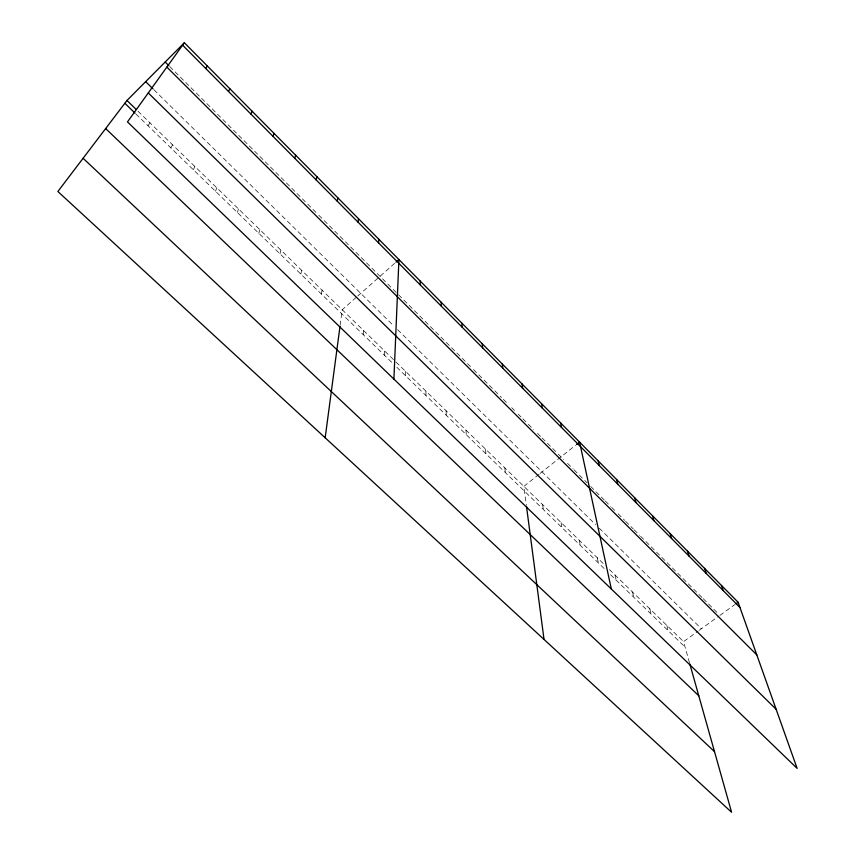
<?xml version="1.0" encoding="UTF-8"?>
<svg xmlns="http://www.w3.org/2000/svg" width="855" height="855" viewBox="0 0 855 855"><rect width="100%" height="100%" fill="white"/><g stroke="black" fill="none" stroke-linecap="round" stroke-linejoin="round"><path stroke-width="0.64" stroke-dasharray="4.28 3.21" d="M405.366 375.548L405.473 371.262M384.461 355.263L384.707 351.074M363.236 334.658L363.621 330.575M340.151 325.263L342.214 309.756L356.834 296.813M321.405 294.045L322.079 290.176M300.832 274.081L301.644 270.308M279.959 253.817L280.91 250.152M258.776 233.255L259.888 229.706M237.284 212.393L238.545 208.962M215.471 191.21L216.892 187.908M193.326 169.718L194.919 166.543M170.85 147.904L172.603 144.848M148.033 125.749L149.967 122.831M357.807 295.958L394.935 263.073M539.024 474.311L523.848 486.367L526.327 505.123M540.039 473.499L575.458 445.359M689.493 662.753L683.54 641.624L698.225 631.022M699.272 630.263L718.895 616.102M719.931 615.365L734.894 604.56M135.977 114.057L393.011 363.557M396.816 367.255L604.913 569.259M610.545 574.72L685.069 647.053M138.008 111.214L395.096 361.173M396.036 362.082L603.822 564.118M609.423 569.558L683.54 641.624M153.953 89.796L394.005 326.129M397.661 329.731L595.582 524.596M599.291 528.24L701.378 628.746M169.782 66.605L317.953 214.391M318.862 215.3L397.639 293.885M398.569 294.804L472.591 368.655M473.51 369.563L493.923 389.923M494.863 390.863L501.458 397.447M503.339 399.328L507.988 403.955M511.707 407.664L514.486 410.443M518.205 414.141L520.984 416.919M522.843 418.779L527.417 423.343M528.337 424.251L533.83 429.734M537.485 433.389L541.151 437.033M542.07 437.952L557.396 453.246M558.304 454.144L563.808 459.637M567.538 463.357L573.139 468.946M574.079 469.876L587.043 482.808M590.72 486.484L604.432 500.154M605.34 501.062L610.78 506.491M611.688 507.4L616.231 511.921M618.112 513.802L624.695 520.374M625.646 521.315L633.17 528.828M634.111 529.769L639.69 535.326M640.619 536.245L702.297 597.773M703.238 598.714L719.002 614.435M666.75 625.304L668.193 630.68M649.747 608.76L651.093 614.072M632.497 592.002L633.758 597.25M615.012 574.998L616.177 580.182M597.292 557.77L598.35 562.879M579.316 540.285L580.278 545.33M561.094 522.565L561.938 527.535M542.604 504.589L543.353 509.495M504.835 467.867L505.358 472.612M485.533 449.11L485.939 453.759M465.964 430.076L466.242 434.639M446.096 410.763L446.246 415.241M425.94 391.163L425.961 395.544"/><path stroke-width="1.28" d="M420.222 284.897L420.233 281.081M393.909 379.107L398.922 259.546L395.929 262.196M378.562 242.873L378.861 239.282M358.074 222.193L358.512 218.72M325.167 437.781L339.991 326.46M337.276 201.214L337.853 197.858M316.168 179.913L316.906 176.686M294.751 158.303L295.627 155.193M273.002 136.362L274.038 133.38M250.921 114.078L252.129 111.236M228.499 91.464L229.877 88.76M205.734 68.486L207.284 65.931M184.338 42.75L127.481 121.902L797.127 768.378L738.1 602.251L184.338 42.75L126.968 100.484L57.873 191.499L731.581 812.25L689.835 664.004M576.484 444.547L579.583 442.078L611.336 589.01M735.963 603.79L738.1 602.251M83.085 158.282L714.513 751.641M105.657 128.56L698.792 695.799M124.862 103.263L135.058 113.159M126.968 100.484L136.169 109.419M148.289 92.939L776.126 709.265M145.681 81.653L153.034 88.888M166.853 67.096L756.814 654.898M165.186 62.02L168.863 65.685M182.607 45.155L739.981 607.52M721.46 585.429L723.245 590.634M704.573 568.372L706.273 573.523M687.463 551.09L689.077 556.167M670.117 533.552L671.624 538.565M652.515 515.779L653.936 520.706M634.677 497.749L635.992 502.601M616.573 479.452L617.78 484.229M598.211 460.909L599.312 465.601M560.677 422.99L561.564 427.511M541.504 403.613L542.273 408.038M522.042 383.948L522.683 388.288M526.498 506.438L544.026 639.433M502.28 363.984L502.804 368.227M482.231 343.731L482.626 347.867M461.882 323.158L462.138 327.198M441.212 302.285L441.34 306.208"/></g></svg>
